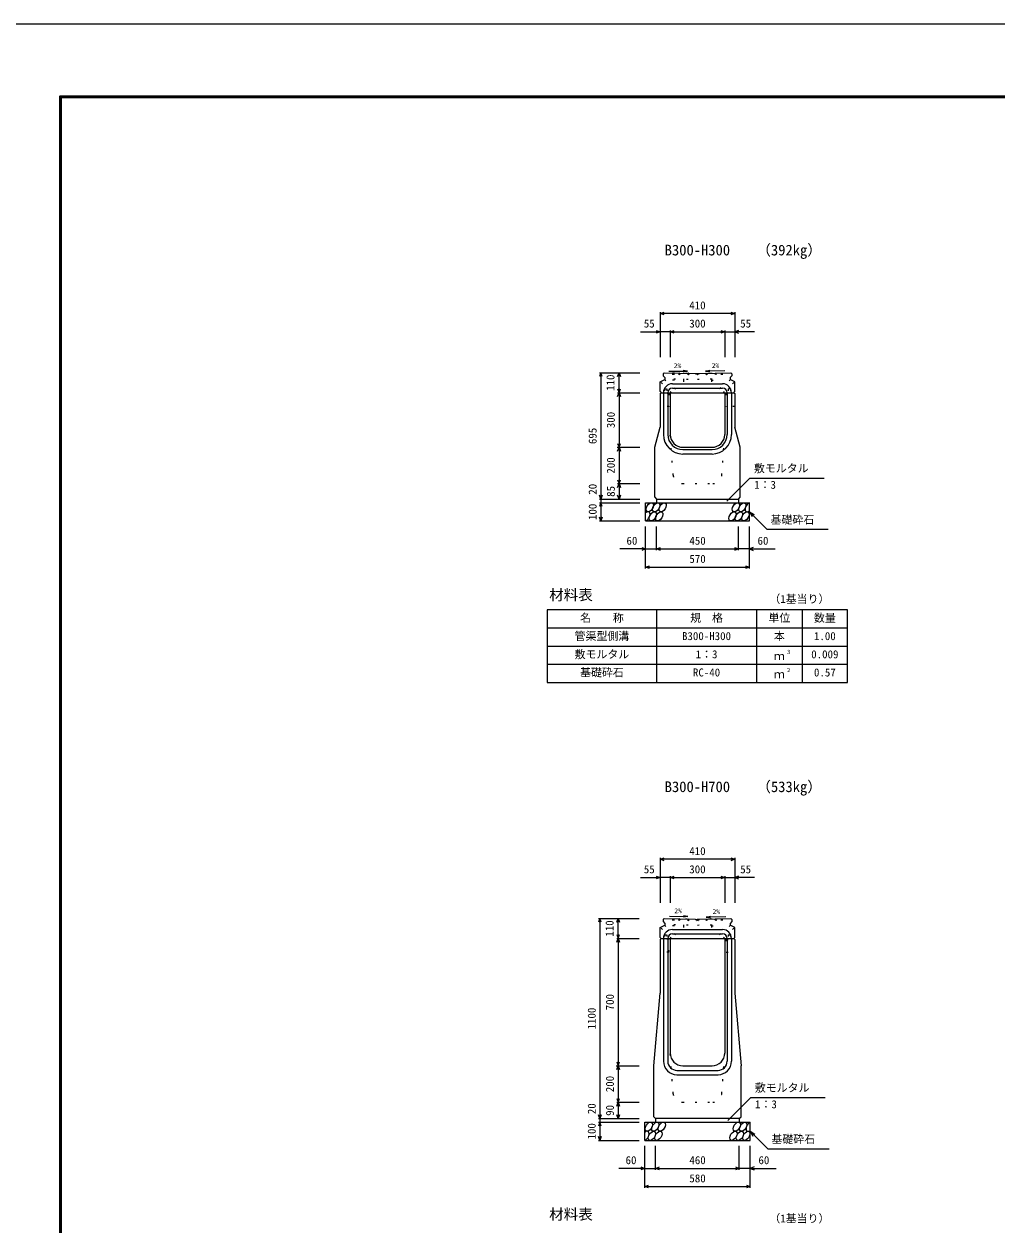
# Model space of a CAD drawing. Units: millimetres, scale not verified. Extents: x -12600 to 12600, y -5940 to 5940.
# Drawn here: x -4000 to 1346, y -661 to 5940 of the extents above; entities that cross this region are included whole.
import ezdxf
from ezdxf.enums import TextEntityAlignment as Align

# ---------------------------------------------------------------- set-up
doc = ezdxf.new("R2010")
doc.units = ezdxf.units.MM
doc.header["$LTSCALE"] = 40
doc.linetypes.add('DOTTED', pattern=[1.75, 0.25, -1.5])
for name, color, linetype, lineweight in [('0-0_DIM', 7, 'Continuous', 25), ('0-1_Defpoints', 5, 'Continuous', 25), ('0-2_HATCH', 6, 'Continuous', 25), ('0-3_HYO', 3, 'Continuous', 25), ('0-4_HYO2', 4, 'Continuous', 25), ('0-5_OUTLINE', 3, 'Continuous', 25), ('0-6_OUTLINE2', 4, 'DOTTED', 25), ('0-7_TXT', 7, 'Continuous', 25), ('0-8_WAKU', 3, 'Continuous', 25)]:
    doc.layers.add(name, color=color, linetype=linetype, lineweight=lineweight)
doc.styles.add('ＭＳ ゴシック', font='')
doc.styles.get('ＭＳ ゴシック').set_extended_font_data('MS Gothic')

msp = doc.modelspace()

# ---------------------------------------------------------------- linework, layer by layer
at = {"layer": '0-0_DIM'}
for p, q in [((-505, 4355.96), (-505, 4108.46)), ((-95, 4348.46), (-505, 4348.46)), ((-95, 4355.96), (-95, 4108.46)), ((-613.38, 4248.46), (-505, 4248.46)), ((-450, 4248.46), (-505, 4248.46)), ((-450, 4255.96), (-450, 4108.46)), ((-450, 4248.46), (-150, 4248.46)), ((-150, 4255.96), (-150, 4108.46)), ((-150, 4248.46), (-95, 4248.46)), ((13.38, 4248.46), (-95, 4248.46)), ((-838.5, 4023.46), (-616, 4023.46)), ((-831, 4023.46), (-831, 3328.46)), ((-731, 3913.46), (-731, 4023.46)), ((-738.5, 3913.46), (-616, 3913.46)), ((-741.75, 3613.46), (-619.25, 3613.46)), ((-738.5, 3613.46), (-616, 3613.46)), ((-137.89, 3317.65), (-11.66, 3443.89)), ((-11.66, 3443.89), (396.24, 3443.89)), ((-738.5, 3413.46), (-616, 3413.46)), ((-731, 3413.46), (-731, 3328.46)), ((-838.5, 3328.46), (-616, 3328.46)), ((-838.5, 3308.46), (-616, 3308.46)), ((-831, 3328.46), (-831, 3308.46)), ((-831, 3308.46), (-831, 3208.46)), ((-15, 3258.46), (80.76, 3162.71)), ((-15, 3258.46), (10.98, 3243.46)), ((-15, 3258.46), (0, 3232.48)), ((-838.5, 3208.46), (-616, 3208.46)), ((-585, 2947.1), (-585, 3178.46)), ((-525, 3047.1), (-525, 3178.46)), ((-75, 3047.1), (-75, 3178.46)), ((-15, 2947.1), (-15, 3178.46)), ((80.76, 3162.71), (418.31, 3162.71)), ((-585, 3054.6), (-726.79, 3054.6)), ((-585, 3054.6), (-525, 3054.6)), ((-525, 3054.6), (-75, 3054.6)), ((-15, 3054.6), (-75, 3054.6)), ((-15, 3054.6), (126.79, 3054.6)), ((-585, 2954.6), (-15, 2954.6)), ((-505, 1355.96), (-505, 1108.46)), ((-95, 1348.46), (-505, 1348.46)), ((-95, 1355.96), (-95, 1108.46)), ((-450, 1255.96), (-450, 1108.46)), ((-150, 1255.96), (-150, 1108.46)), ((-613.38, 1248.46), (-505, 1248.46)), ((-450, 1248.46), (-505, 1248.46)), ((-450, 1248.46), (-150, 1248.46)), ((-150, 1248.46), (-95, 1248.46)), ((13.38, 1248.46), (-95, 1248.46)), ((-843.5, 1023.46), (-621, 1023.46)), ((-836, 1023.46), (-836, -76.54)), ((-736, 913.46), (-736, 1023.46)), ((-743.5, 913.46), (-621, 913.46)), ((-746.75, 213.46), (-624.25, 213.46)), ((-743.5, 213.46), (-621, 213.46)), ((-743.5, 13.46), (-621, 13.46)), ((-736, 13.46), (-736, -76.54)), ((-132.89, -87.35), (-6.66, 38.89)), ((-6.66, 38.89), (401.24, 38.89)), ((-843.5, -76.54), (-621, -76.54)), ((-843.5, -96.54), (-621, -96.54)), ((-836, -76.54), (-836, -96.54)), ((-836, -96.54), (-836, -196.54)), ((-843.5, -196.54), (-621, -196.54)), ((-10, -146.54), (85.76, -242.29)), ((-10, -146.54), (15.98, -161.54)), ((-10, -146.54), (5, -172.52)), ((-590, -457.9), (-590, -226.54)), ((-530, -357.9), (-530, -226.54)), ((-70, -357.9), (-70, -226.54)), ((-10, -457.9), (-10, -226.54)), ((85.76, -242.29), (423.31, -242.29)), ((-590, -350.4), (-731.79, -350.4)), ((-590, -350.4), (-530, -350.4)), ((-530, -350.4), (-70, -350.4)), ((-10, -350.4), (-70, -350.4)), ((-10, -350.4), (131.79, -350.4)), ((-590, -450.4), (-10, -450.4))]:
    msp.add_line(p, q, dxfattribs=at)
for points in [[(-483.86, 4340.77), (-505, 4348.46), (-483.86, 4356.16)], [(-116.14, 4356.16), (-95, 4348.46), (-116.14, 4340.77)], [(-526.14, 4256.16), (-505, 4248.46), (-526.14, 4240.77)], [(-428.86, 4240.77), (-450, 4248.46), (-428.86, 4256.16)], [(-171.14, 4256.16), (-150, 4248.46), (-171.14, 4240.77)], [(-73.86, 4256.16), (-95, 4248.46), (-73.86, 4240.77)], [(-823.3, 4002.32), (-831, 4023.46), (-838.7, 4002.32)], [(-738.7, 4002.32), (-731, 4023.46), (-723.3, 4002.32)], [(-738.7, 3934.61), (-731, 3913.46), (-723.3, 3934.61)], [(-738.7, 3892.32), (-731, 3913.46), (-723.3, 3892.32)], [(-731, 3913.46), (-731, 3613.46), (-731, 3413.46)], [(-738.7, 3634.61), (-731, 3613.46), (-723.3, 3634.61)], [(-738.7, 3592.32), (-731, 3613.46), (-723.3, 3592.32)], [(-738.7, 3434.61), (-731, 3413.46), (-723.3, 3434.61)], [(-738.7, 3392.32), (-731, 3413.46), (-723.3, 3392.32)], [(-823.3, 3349.61), (-831, 3328.46), (-838.7, 3349.61)], [(-823.3, 3287.32), (-831, 3308.46), (-838.7, 3287.32)], [(-723.3, 3349.61), (-731, 3328.46), (-738.7, 3349.61)], [(-823.3, 3229.61), (-831, 3208.46), (-838.7, 3229.61)], [(-606.14, 3062.29), (-585, 3054.6), (-606.14, 3046.9)], [(-503.86, 3046.9), (-525, 3054.6), (-503.86, 3062.29)], [(-96.14, 3062.29), (-75, 3054.6), (-96.14, 3046.9)], [(6.14, 3062.29), (-15, 3054.6), (6.14, 3046.9)], [(-563.86, 2946.9), (-585, 2954.6), (-563.86, 2962.29)], [(-36.14, 2962.29), (-15, 2954.6), (-36.14, 2946.9)], [(-483.86, 1340.77), (-505, 1348.46), (-483.86, 1356.16)], [(-116.14, 1356.16), (-95, 1348.46), (-116.14, 1340.77)], [(-526.14, 1256.16), (-505, 1248.46), (-526.14, 1240.77)], [(-428.86, 1240.77), (-450, 1248.46), (-428.86, 1256.16)], [(-171.14, 1256.16), (-150, 1248.46), (-171.14, 1240.77)], [(-73.86, 1256.16), (-95, 1248.46), (-73.86, 1240.77)], [(-828.3, 1002.32), (-836, 1023.46), (-843.7, 1002.32)], [(-743.7, 1002.32), (-736, 1023.46), (-728.3, 1002.32)], [(-743.7, 934.61), (-736, 913.46), (-728.3, 934.61)], [(-743.7, 892.32), (-736, 913.46), (-728.3, 892.32)], [(-736, 913.46), (-736, 213.46), (-736, 13.46)], [(-743.7, 234.61), (-736, 213.46), (-728.3, 234.61)], [(-743.7, 192.32), (-736, 213.46), (-728.3, 192.32)], [(-743.7, 34.61), (-736, 13.46), (-728.3, 34.61)], [(-743.7, -7.68), (-736, 13.46), (-728.3, -7.68)], [(-828.3, -55.39), (-836, -76.54), (-843.7, -55.39)], [(-728.3, -55.39), (-736, -76.54), (-743.7, -55.39)], [(-828.3, -117.68), (-836, -96.54), (-843.7, -117.68)], [(-828.3, -175.39), (-836, -196.54), (-843.7, -175.39)], [(-611.14, -342.71), (-590, -350.4), (-611.14, -358.1)], [(-508.86, -358.1), (-530, -350.4), (-508.86, -342.71)], [(-91.14, -342.71), (-70, -350.4), (-91.14, -358.1)], [(11.14, -342.71), (-10, -350.4), (11.14, -358.1)], [(-568.86, -458.1), (-590, -450.4), (-568.86, -442.71)], [(-31.14, -442.71), (-10, -450.4), (-31.14, -458.1)]]:
    msp.add_lwpolyline(points, dxfattribs=at)
at = {"layer": '0-1_Defpoints'}
msp.add_lwpolyline([(-4200, -5940), (12600, -5940), (12600, 5940), (-4200, 5940)], close=True, dxfattribs=at)
at = {"layer": '0-2_HATCH', "linetype": 'DOTTED'}
for p, q in [((-436.5, 4022.12), (-436.5, 3984.12)), ((-436.5, 3984.12), (-376.74, 3982.95)), ((-430.5, 4022.01), (-430.5, 3990)), ((-376.74, 3988.95), (-376.74, 3982.95)), ((-223.26, 3988.95), (-223.26, 3982.95)), ((-223.26, 3982.95), (-163.5, 3984.12)), ((-169.5, 4022.01), (-169.5, 3990)), ((-163.5, 4022.12), (-163.5, 3984.12)), ((-436.5, 1022.12), (-436.5, 984.12)), ((-430.5, 1022.01), (-430.5, 990)), ((-169.5, 1022.01), (-169.5, 990)), ((-163.5, 1022.12), (-163.5, 984.12)), ((-436.5, 984.12), (-376.74, 982.95)), ((-376.74, 988.95), (-376.74, 982.95)), ((-223.26, 988.95), (-223.26, 982.95)), ((-223.26, 982.95), (-163.5, 984.12))]:
    msp.add_line(p, q, dxfattribs=at)
for points in [[(-436.5, 4022.12), (-300, 4019.47), (-163.5, 4022.12)], [(-430.5, 3990), (-300, 3987.46), (-169.5, 3990)], [(-436.5, 1022.12), (-300, 1019.47), (-163.5, 1022.12)], [(-430.5, 990), (-300, 987.46), (-169.5, 990)]]:
    msp.add_lwpolyline(points, dxfattribs=at)
for points in [[(-399.92, 4021.41), (-404.25, 4017.26), (-400.09, 4012.93), (-395.76, 4017.09)], [(-349.93, 4020.41), (-354.26, 4016.26), (-350.1, 4011.93), (-345.77, 4016.09)], [(-300, 4019.47), (-295.76, 4015.23), (-300, 4010.99), (-304.24, 4015.23)], [(-250.07, 4020.41), (-245.74, 4016.26), (-249.9, 4011.93), (-254.23, 4016.09)], [(-200.08, 4021.41), (-195.75, 4017.26), (-199.91, 4012.93), (-204.24, 4017.09)], [(-399.92, 1021.41), (-404.25, 1017.26), (-400.09, 1012.93), (-395.76, 1017.09)], [(-349.93, 1020.41), (-354.26, 1016.26), (-350.1, 1011.93), (-345.77, 1016.09)], [(-300, 1019.47), (-295.76, 1015.23), (-300, 1010.99), (-304.24, 1015.23)], [(-250.07, 1020.41), (-245.74, 1016.26), (-249.9, 1011.93), (-254.23, 1016.09)], [(-200.08, 1021.41), (-195.75, 1017.26), (-199.91, 1012.93), (-204.24, 1017.09)]]:
    msp.add_lwpolyline(points, close=True, dxfattribs=at)
at = {"layer": '0-2_HATCH'}
for centre in [(-562.11, 3283.46), (-526.63, 3283.46), (-491.16, 3283.46), (-88.95, 3283.46), (-53.48, 3283.46), (-545.23, 3233.46), (-509.75, 3233.46), (-107.55, 3233.46), (-72.07, 3233.46), (-36.59, 3233.46), (-567.11, -121.54), (-531.63, -121.54), (-496.16, -121.54), (-83.95, -121.54), (-48.48, -121.54), (-550.23, -171.54), (-514.75, -171.54), (-102.55, -171.54), (-67.07, -171.54), (-31.59, -171.54)]:
    msp.add_ellipse(centre, major_axis=(14.54, 23.54), ratio=0.5792, dxfattribs=at)
for centre, start_param, end_param in [((-18, 3283.46), 0.6666252, 4.1103269), ((-580.7, 3233.46), 3.7419964, 7.318141), ((-13, -121.54), 0.6666252, 4.1103269), ((-585.7, -171.54), 3.7419964, 7.318141)]:
    msp.add_ellipse(centre, major_axis=(14.54, 23.54), ratio=0.5792, start_param=start_param, end_param=end_param, dxfattribs=at)
at = {"layer": '0-3_HYO'}
for p, q in [((-525, 2720.36), (-525, 2320.36)), ((25, 2720.36), (25, 2320.36)), ((275, 2720.36), (275, 2320.36)), ((-1125, 2620.36), (525, 2620.36))]:
    msp.add_line(p, q, dxfattribs=at)
msp.add_lwpolyline([(-1125, 2320.36), (525, 2320.36), (525, 2720.36), (-1125, 2720.36)], close=True, dxfattribs=at)
at = {"layer": '0-4_HYO2'}
for p, q in [((-1125, 2520.36), (525, 2520.36)), ((-1125, 2420.36), (525, 2420.36))]:
    msp.add_line(p, q, dxfattribs=at)
at = {"layer": '0-5_OUTLINE'}
for p, q in [((-505, 3973.46), (-480, 3986.46)), ((-505, 3919.46), (-505, 3973.46)), ((-489, 4006.46), (-480, 3996.46)), ((-483.21, 4023.04), (-312, 4019.7)), ((-480, 3996.46), (-480, 3986.46)), ((-312, 4019.7), (-309, 4016.46)), ((-291, 4016.46), (-309, 4016.46)), ((-291, 4016.46), (-288, 4019.7)), ((-288, 4019.7), (-116.79, 4023.04)), ((-111, 4006.46), (-120, 3996.46)), ((-120, 3996.46), (-120, 3986.46)), ((-95, 3973.46), (-120, 3986.46)), ((-95, 3919.46), (-95, 3973.46)), ((-505, 3919.46), (-499, 3913.46)), ((-505, 3908.46), (-505, 3723.46)), ((-450, 3913.46), (-450, 3683.46)), ((-150, 3913.46), (-150, 3683.46)), ((-101, 3913.46), (-95, 3919.46)), ((-100, 3913.46), (-95, 3908.46)), ((-95, 3908.46), (-95, 3723.46)), ((-535, 3613.46), (-505, 3723.46)), ((-65, 3613.46), (-95, 3723.46)), ((-535, 3338.46), (-535, 3613.46)), ((-380, 3613.46), (-220, 3613.46)), ((-65, 3338.46), (-65, 3613.46)), ((-585, 3308.46), (-15, 3308.46)), ((-585, 3208.46), (-585, 3308.46)), ((-535, 3338.46), (-525, 3328.46)), ((-525, 3328.46), (-75, 3328.46)), ((-525, 3328.46), (-525, 3308.46)), ((-75, 3328.46), (-65, 3338.46)), ((-75, 3328.46), (-75, 3308.46)), ((-15, 3208.46), (-15, 3308.46)), ((-585, 3208.46), (-15, 3208.46)), ((-489, 1006.46), (-480, 996.46)), ((-483.21, 1023.04), (-312, 1019.7)), ((-480, 996.46), (-480, 986.46)), ((-312, 1019.7), (-309, 1016.46)), ((-291, 1016.46), (-309, 1016.46)), ((-291, 1016.46), (-288, 1019.7)), ((-288, 1019.7), (-116.79, 1023.04)), ((-111, 1006.46), (-120, 996.46)), ((-120, 996.46), (-120, 986.46)), ((-505, 973.46), (-480, 986.46)), ((-505, 919.46), (-505, 973.46)), ((-95, 973.46), (-120, 986.46)), ((-95, 919.46), (-95, 973.46)), ((-505, 919.46), (-499, 913.46)), ((-505, 908.46), (-505, 613.46)), ((-450, 913.46), (-450, 283.46)), ((-150, 913.46), (-150, 283.46)), ((-101, 913.46), (-95, 919.46)), ((-100, 913.46), (-95, 908.46)), ((-95, 908.46), (-95, 613.46)), ((-540, 213.46), (-505, 613.46)), ((-95, 613.46), (-60, 213.46)), ((-540, -66.54), (-540, 213.46)), ((-380, 213.46), (-220, 213.46)), ((-60, -66.54), (-60, 213.46)), ((-590, -96.54), (-10, -96.54)), ((-590, -196.54), (-590, -96.54)), ((-540, -66.54), (-530, -76.54)), ((-70, -76.54), (-530, -76.54)), ((-530, -76.54), (-530, -96.54)), ((-70, -76.54), (-60, -66.54)), ((-70, -76.54), (-70, -96.54)), ((-10, -196.54), (-10, -96.54)), ((-590, -196.54), (-10, -196.54))]:
    msp.add_line(p, q, dxfattribs=at)
for points in [[(-483.21, 4023.04), (-489, 4017.31), (-489, 4006.46)], [(-116.79, 4023.04), (-111, 4017.31), (-111, 4006.46)], [(-505, 3908.46), (-500, 3913.46), (-100, 3913.46)], [(-483.21, 1023.04), (-489, 1017.31), (-489, 1006.46)], [(-116.79, 1023.04), (-111, 1017.31), (-111, 1006.46)], [(-505, 908.46), (-500, 913.46), (-100, 913.46)]]:
    msp.add_lwpolyline(points, dxfattribs=at)
for centre, start, end in [((-380, 3683.46), 180, 270), ((-220, 3683.46), 270, 0), ((-380, 283.46), 180, 270), ((-220, 283.46), 270, 0)]:
    msp.add_arc(centre, 70, start, end, dxfattribs=at)
at = {"layer": '0-6_OUTLINE2'}
for p, q in [((-442.3, 3913.46), (-503.36, 3974.32)), ((-481.31, 3985.78), (-395.59, 3913.46)), ((-376.5, 3982.95), (-381.5, 3913.46)), ((-223.5, 3982.95), (-218.5, 3913.46)), ((-118.69, 3985.78), (-204.41, 3913.46)), ((-157.7, 3913.46), (-96.64, 3974.32)), ((-457, 3908.96), (-504.5, 3908.96)), ((-481, 3933.96), (-469, 3933.96)), ((-481, 3933.96), (-481, 3908.96)), ((-469, 3933.96), (-469, 3908.96)), ((-143, 3908.96), (-143, 3838.46)), ((-143, 3908.96), (-95.5, 3908.96)), ((-119, 3933.96), (-131, 3933.96)), ((-131, 3933.96), (-131, 3908.96)), ((-119, 3933.96), (-119, 3908.96)), ((-95, 3838.46), (-143, 3838.46)), ((-433.43, 3459.77), (-450, 3683.46)), ((-166.57, 3459.77), (-150, 3683.46)), ((-383.57, 3413.46), (-216.43, 3413.46)), ((-442.3, 913.46), (-503.36, 974.32)), ((-481.31, 985.78), (-395.59, 913.46)), ((-480.74, 933.96), (-468.74, 933.96)), ((-480.74, 933.96), (-480.74, 908.96)), ((-468.74, 933.96), (-468.74, 908.96)), ((-376.5, 982.95), (-381.5, 913.46)), ((-223.5, 982.95), (-218.5, 913.46)), ((-118.69, 985.78), (-204.41, 913.46)), ((-157.7, 913.46), (-96.64, 974.32)), ((-130.74, 933.46), (-118.74, 933.46)), ((-130.74, 933.46), (-130.74, 908.46)), ((-118.74, 933.46), (-118.74, 908.46)), ((-458, 908.96), (-504.5, 908.96)), ((-458, 838.46), (-458, 908.96)), ((-142, 908.46), (-142, 838.46)), ((-142, 908.46), (-95, 908.46)), ((-458, 838.46), (-505, 838.46)), ((-142, 838.46), (-95, 838.46)), ((-433.43, 59.77), (-450, 283.46)), ((-166.57, 59.77), (-150, 283.46)), ((-383.57, 13.46), (-216.43, 13.46))]:
    msp.add_line(p, q, dxfattribs=at)
at = {"layer": '0-6_OUTLINE2', "linetype": 'Continuous'}
for p, q in [((-438, 3962.46), (-162, 3962.46)), ((-487, 3913.46), (-487, 3683.46)), ((-463, 3913.46), (-463, 3683.46)), ((-438, 3938.46), (-162, 3938.46)), ((-137, 3913.46), (-137, 3683.46)), ((-113, 3913.46), (-113, 3683.46)), ((-380, 3600.46), (-220, 3600.46)), ((-220, 3576.46), (-380, 3576.46)), ((-438, 962.46), (-162, 962.46)), ((-438, 938.46), (-162, 938.46)), ((-487, 913.46), (-487, 238.46)), ((-463, 913.46), (-463, 238.46)), ((-137, 913.46), (-137, 238.46)), ((-113, 913.46), (-113, 238.46)), ((-413, 188.46), (-187, 188.46)), ((-413, 164.46), (-187, 164.46))]:
    msp.add_line(p, q, dxfattribs=at)
at = {"layer": '0-6_OUTLINE2'}
msp.add_lwpolyline([(-457, 3908.96), (-457, 3838.46), (-505, 3838.46)], dxfattribs=at)
at = {"layer": '0-6_OUTLINE2', "linetype": 'Continuous'}
for centre, radius, start, end in [((-438, 3913.46), 49, 90, 180), ((-162, 3913.46), 49, 0, 90), ((-438, 3913.46), 25, 90, 180), ((-162, 3913.46), 25, 0, 90), ((-380, 3683.46), 107, 180, 270), ((-380, 3683.46), 83, 180, 270), ((-220, 3683.46), 83, 270, 0), ((-220, 3683.46), 107, 270, 0), ((-438, 913.46), 49, 90, 180), ((-438, 913.46), 25, 90, 180), ((-162, 913.46), 49, 0, 90), ((-162, 913.46), 25, 0, 90), ((-413, 238.46), 74, 180, 270), ((-413, 238.46), 50, 180, 270), ((-187, 238.46), 50, 270, 0), ((-187, 238.46), 74, 270, 0)]:
    msp.add_arc(centre, radius, start, end, dxfattribs=at)
at = {"layer": '0-6_OUTLINE2'}
for centre, start, end in [((-383.57, 3463.46), 184.23639, 270), ((-216.43, 3463.46), 270, 355.76361), ((-383.57, 63.46), 184.23639, 270), ((-216.43, 63.46), 270, 355.76361)]:
    msp.add_arc(centre, 50, start, end, dxfattribs=at)
at = {"layer": '0-7_TXT'}
for p, q in [((-355.6, 4030.94), (-379.19, 4035.34)), ((-256.2, 4032.64), (-232.53, 4028.71)), ((-352.37, 1034.37), (-375.96, 1038.77)), ((-251.79, 1031.3), (-228.12, 1027.36))]:
    msp.add_line(p, q, dxfattribs=at)
for points in [[(-456.84, 4031.93), (-355.6, 4030.94), (-379.28, 4027)], [(-149.4, 4033.69), (-256.2, 4032.64), (-232.61, 4037.04)], [(-453.6, 1035.36), (-352.37, 1034.37), (-376.04, 1030.43)], [(-144.99, 1032.34), (-251.79, 1031.3), (-228.2, 1035.7)]]:
    msp.add_lwpolyline(points, dxfattribs=at)
at = {"layer": '0-8_WAKU', "lineweight": 50}
msp.add_lwpolyline([(-3800, -5540), (12200, -5540), (12200, 5540), (-3800, 5540)], close=True, dxfattribs=at)

# ---------------------------------------------------------------- texts
at = {"layer": '0-0_DIM', "style": 'ＭＳ ゴシック'}
for s, p in [('410', (-345, 4358.46)), ('55', (-594.84, 4258.46)), ('300', (-345, 4258.46)), ('55', (-65.16, 4258.46)), ('敷モルタル', (10.38, 3462.62)), ('1：3', (11.38, 3371.93)), ('基礎砕石', (101.32, 3179.88)), ('60', (-690, 3064.6)), ('450', (-344.47, 3064.6)), ('60', (30, 3064.6)), ('570', (-344.47, 2964.6)), ('410', (-345, 1358.46)), ('55', (-594.84, 1258.46)), ('300', (-345, 1258.46)), ('55', (-65.16, 1258.46)), ('敷モルタル', (15.38, 57.62)), ('1：3', (16.38, -33.07)), ('基礎砕石', (106.32, -225.12)), ('60', (-695, -340.4)), ('460', (-344.47, -340.4)), ('60', (35, -340.4)), ('580', (-344.47, -440.4))]:
    msp.add_text(s, height=43.99, dxfattribs=at).set_placement(p, align=Align.BOTTOM_LEFT)
for s, p in [('110', (-742.84, 3923.46)), ('300', (-741, 3718.46)), ('695', (-841, 3630.96)), ('200', (-741, 3468.46)), ('20', (-841, 3352.78)), ('85', (-741, 3340.96)), ('100', (-841, 3213.46)), ('110', (-747.84, 923.46)), ('700', (-746, 518.46)), ('1100', (-846, 413.46)), ('200', (-746, 68.46)), ('20', (-846, -52.22)), ('90', (-746, -61.54)), ('100', (-846, -191.54))]:
    msp.add_text(s, height=43.99, rotation=90, dxfattribs=at).set_placement(p, align=Align.BOTTOM_LEFT)
at = {"layer": '0-7_TXT', "style": 'ＭＳ ゴシック'}
for s, height, p in [('B300-H300', 58.65, (-480, 4650.44)), ('（392kg）', 58.65, (23.7, 4650.44)), ('2%', 26.39, (-430.12, 4040.95)), ('2%', 26.39, (-221.61, 4041.44)), ('材料表', 58.65, (-1115, 2755.36)), ('（1基当り）', 43.99, (95, 2744.36)), ('名\u3000\u3000称', 43.99, (-945, 2640.36)), ('規\u3000格', 43.99, (-340, 2640.36)), ('単位', 43.99, (90, 2640.36)), ('数量', 43.99, (340, 2640.36)), ('管渠型側溝', 43.99, (-975, 2540.36)), ('B300-H300', 43.99, (-385, 2540.36)), ('本', 43.99, (120, 2540.36)), ('1.00', 43.99, (340, 2540.36)), ('敷モルタル', 43.99, (-975, 2440.36)), ('1：3', 43.99, (-310, 2440.36)), ('ｍ', 43.99, (120, 2430.36)), ('３', 21.99, (185.54, 2470.73)), ('0.009', 43.99, (325, 2440.36)), ('基礎砕石', 43.99, (-945, 2340.36)), ('RC-40', 43.99, (-325, 2340.36)), ('ｍ', 43.99, (120, 2330.36)), ('２', 21.99, (185.54, 2370.73)), ('0.57', 43.99, (340, 2340.36)), ('（533kg）', 58.65, (23.7, 1700.44)), ('B300-H700', 58.65, (-480, 1700.44)), ('2%', 26.39, (-426.88, 1044.38)), ('2%', 26.39, (-217.19, 1040.09)), ('材料表', 58.65, (-1115, -649.64)), ('（1基当り）', 43.99, (95, -660.64))]:
    msp.add_text(s, height=height, dxfattribs=at).set_placement(p, align=Align.BOTTOM_LEFT)

doc.saveas('drawing.dxf')
